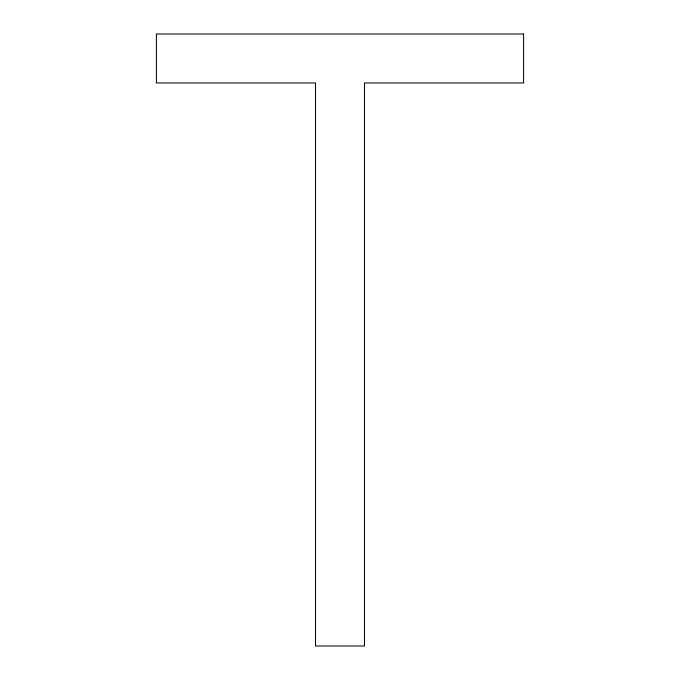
<?xml version="1.0" encoding="UTF-8"?>
<svg xmlns="http://www.w3.org/2000/svg" width="680" height="680" viewBox="0 0 680 680"><rect width="100%" height="100%" fill="white"/><g stroke="black" fill="none" stroke-linecap="round" stroke-linejoin="round"><path stroke-width="1.02" d="M523.6 34L156.4 34L156.4 82.96L315.52 82.96L315.52 646L364.48 646L364.48 82.96L523.6 82.96L523.6 34"/></g></svg>
